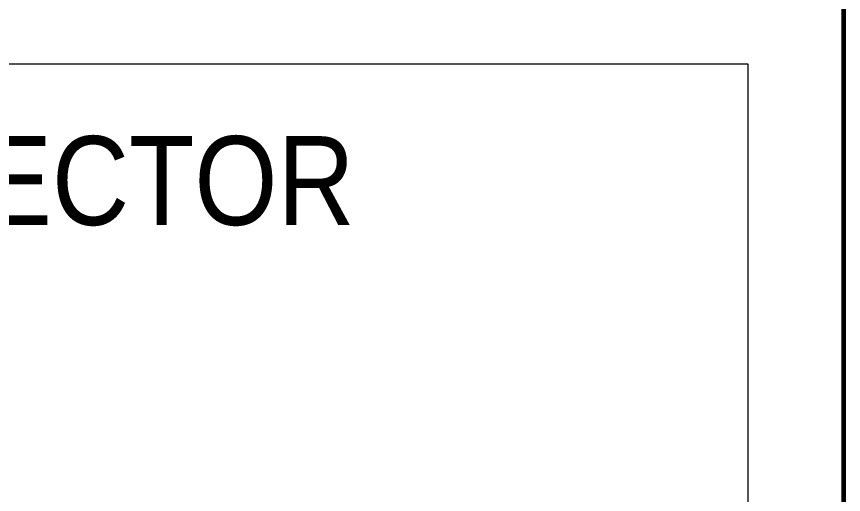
# Model space of a CAD drawing. Header units: millimetres. Extents: x 108335 to 288936, y -578047 to -548347.
# Drawn here: x 185659.6 to 185985.6, y -551619.9 to -551431.7 of the extents above; entities that cross this region are included whole.
import ezdxf
from ezdxf.enums import TextEntityAlignment as Align

# ---------------------------------------------------------------- set-up
doc = ezdxf.new("R2010")
doc.units = ezdxf.units.MM
doc.header["$MEASUREMENT"] = 0
doc.layers.add('Khungten_LCDI', color=7, linetype='Continuous')
doc.layers.add('LC Net thay', color=7, linetype='Continuous', lineweight=25)
doc.layers.add('LC Text1', color=3, linetype='Continuous', lineweight=20)
doc.styles.add('Khungten', font='VHAVAN.TTF', dxfattribs={"width": 0.9, "height": 5000})
doc.styles.add('Title', font='VHBLACK.TTF', dxfattribs={"width": 0.8})

# ---------------------------------------------------------------- blocks, each defined once
blk = doc.blocks.new('Nha o can bo nhan vien Trung doan')
at = {"layer": 'Khungten_LCDI', "color": 5, "lineweight": 25}
blk.add_line((40599.99878731748, -14650.00004839799), (40599.99878731748, 14649.99995158711), dxfattribs=at)
at = {"layer": 'Khungten_LCDI', "color": 5, "lineweight": 60}
blk.add_lwpolyline([(-0.0001238546828972, -14650.00004839799), (-0.0001238546828972, 14649.99995158711), (40599.99878731748, 14649.99995158711), (40599.99878731748, -14650.00004839799)], close=True, dxfattribs=at)
at = {"layer": 'Khungten_LCDI', "color": 9, "lineweight": 15}
blk.add_lwpolyline([(36750.0248122253, 446.3149756148096), (40449.99959302326, 446.3149756148096), (40449.99959302326, 2437.222331780159), (36750.0248122253, 2437.222331780159)], close=True, dxfattribs=at)
at = {"color": 7, "style": 'Khungten', "width": 0.9}
blk.add_text('P. gi¸m ®èc - VICE director', height=139.9999963689399, dxfattribs=at).set_placement((38565.57092842837, 2183.883465707685), align=Align.CENTER)
at = {"color": 7, "style": 'Khungten', "width": 0.8}
for tag, p in [('REVISION', (39498.75250059744, -10746.30400287262)), ('NGAYHT', (39546.07401225348, -11609.37096477947))]:
    blk.add_attdef(tag, text='', height=199.998925739526, dxfattribs=at).set_placement(p, align=Align.CENTER)
at = {"layer": 'LC Text1', "style": 'Title', "width": 1.485915225563214}
for tag, p, p2 in [('TENBANVE1', (36912.65752101321, -8885.760287350926), (40339.144821588, -8885.760287350926)), ('TENBANVE2', (36912.65752101321, -9562.465612738344), (40339.144821588, -9562.465612738344))]:
    blk.add_attdef(tag, text='', height=249.9999935159642, dxfattribs=at).set_placement(p, p2, align=Align.FIT)
at = {"layer": 'LC Text1', "style": 'Title', "width": 0.7}
blk.add_attdef('SOBANVE', text='', height=249.9999935159642, dxfattribs=at).set_placement((39561.98211139818, -13896.18076664111), align=Align.CENTER)

msp = doc.modelspace()

# ---------------------------------------------------------------- block references
at = {"layer": 'LC Net thay', "xscale": 0.2500028331738406, "yscale": 0.2500028331738406, "zscale": 0.2500028331738406}
msp.add_blockref('Nha o can bo nhan vien Trung doan', (175835.4654157446, -552059.7359482659, 0.0007749805088951), dxfattribs=at)

doc.saveas('drawing.dxf')
